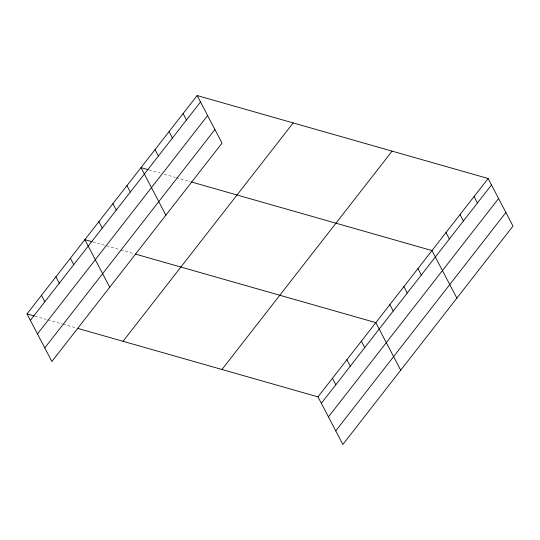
<?xml version="1.0" encoding="UTF-8"?>
<svg xmlns="http://www.w3.org/2000/svg" width="540" height="540" viewBox="0 0 540 540"><rect width="100%" height="100%" fill="white"/><g stroke="black" fill="none" stroke-linecap="round" stroke-linejoin="round"><path stroke-width="0.41" stroke-dasharray="2.7 2.03" d="M149 169.891L160.205 173.09M164.207 174.231L175.406 177.424M176.209 177.647L190.613 181.757M92.853 241.954L120.056 249.71M120.859 249.939L134.46 253.814M34.999 316.197L46.204 319.39M47.803 319.849L62.208 323.953M63.011 324.182L76.613 328.057"/><path stroke-width="0.81" d="M197.147 95.553L222.021 143.127L51.874 361.496L27 313.916L197.147 95.553L488.126 178.504L513 226.085L342.853 444.447L317.979 396.873L77.409 328.286M30.361 320.348L200.509 101.986M37.463 333.929L207.61 115.567M44.773 347.915L214.92 129.553M123.026 341.294L293.173 122.924M221.954 369.495L392.108 151.133M317.979 396.873L488.126 178.504M321.341 403.306L491.488 184.943M328.442 416.88L498.589 198.518M335.752 430.873L505.899 212.504M148.203 169.668L141.001 167.609L165.875 215.19M191.41 181.987L431.98 250.567L456.854 298.141M92.05 241.724L84.848 239.672L109.721 287.246M135.263 254.043L375.827 322.63L400.7 370.204M27 313.916L34.202 315.968M474.093 196.519L477.455 202.959M460.053 214.535L463.415 220.968M446.013 232.551L449.381 238.984M417.94 268.582L421.308 275.015M403.907 286.598L407.268 293.031M389.867 304.614L393.228 311.047M361.368 341.185L364.73 347.625M346.903 359.748L350.271 366.181M332.444 378.311L335.806 384.743M183.114 113.569L186.476 120.002M169.074 131.585L172.436 138.017M155.034 149.6L158.402 156.033M126.961 185.625L130.329 192.065M112.928 203.641L116.289 210.074M98.888 221.657L102.249 228.089M70.389 258.235L73.751 264.668M55.924 276.797L59.292 283.23M41.465 295.353L44.827 301.793"/></g></svg>
